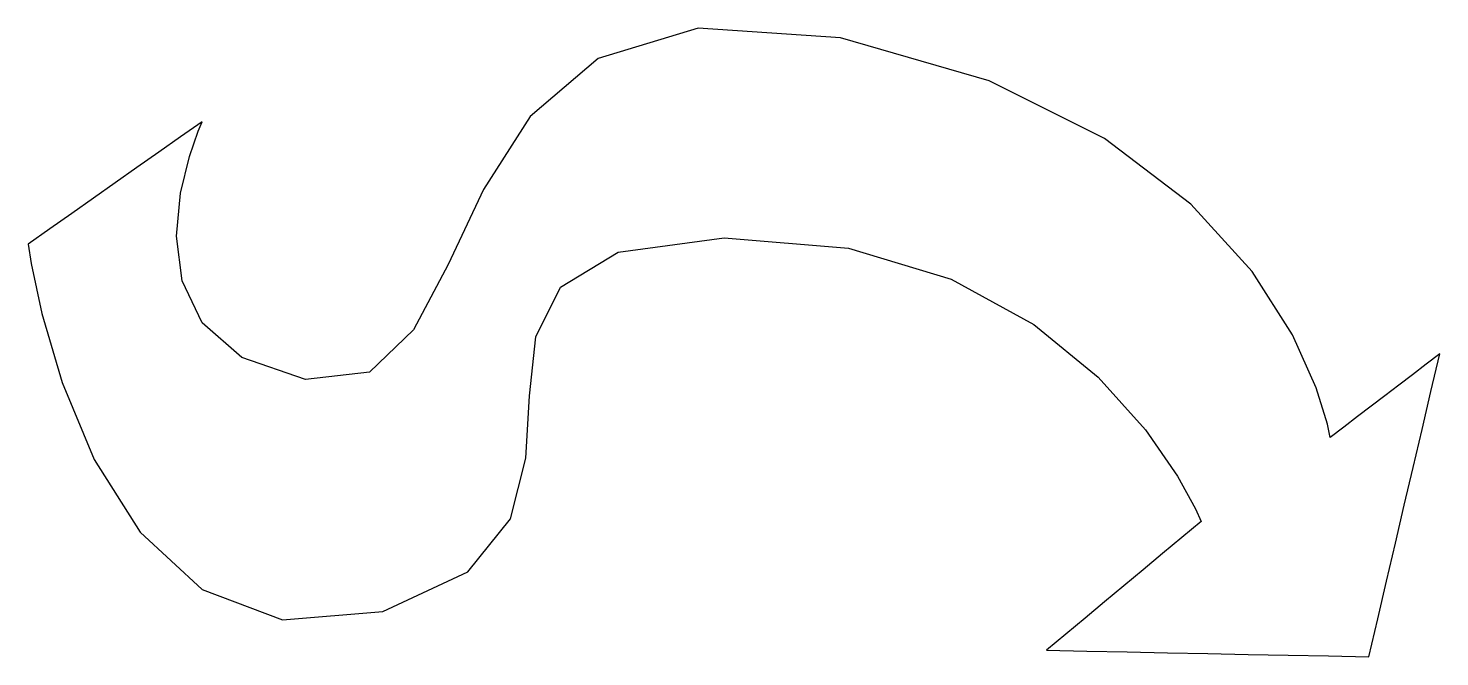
# Model space of a CAD drawing. Extents: x -16.5 to 14.4, y -10.2 to 3.6.
import ezdxf

# ---------------------------------------------------------------- set-up
doc = ezdxf.new("R2010")
doc.units = 0
doc.layers.add('Capa_1', color=7, linetype='CONTINUOUS')

msp = doc.modelspace()

# ---------------------------------------------------------------- linework, layer by layer
at = {"layer": 'Capa_1', "color": 7}
msp.add_lwpolyline([(-16.547325, -1.13144), (-16.479925, -1.553244), (-16.246786, -2.649604), (-15.801502, -4.166939), (-15.097666, -5.851671), (-14.088871, -7.450217), (-12.728711, -8.709001), (-10.970779, -9.374441), (-8.768668, -9.192958), (-6.903558, -8.318413), (-5.966584, -7.155482), (-5.626267, -5.82681), (-5.551132, -4.455049), (-5.409703, -3.162842), (-4.8705, -2.072836), (-3.602049, -1.307677), (-1.272871, -0.99001), (1.450764, -1.216795), (3.703702, -1.902677), (5.519088, -2.89683), (6.930076, -4.048437), (7.969807, -5.206672), (8.671434, -6.220714), (9.0681, -6.939743), (9.192957, -7.212936), (8.768666, -7.566512), (8.344378, -7.920088), (7.920086, -8.273661), (7.495795, -8.627237), (7.071504, -8.980813), (6.647216, -9.334389), (6.222925, -9.687962), (5.798633, -10.041538), (6.682572, -10.059212), (7.566511, -10.076886), (8.450449, -10.094561), (9.334388, -10.112235), (10.218326, -10.129909), (11.102265, -10.147583), (11.986203, -10.165257), (12.870142, -10.182931), (13.064608, -9.352029), (13.259074, -8.521128), (13.45354, -7.690226), (13.648006, -6.859323), (13.842475, -6.02842), (14.036941, -5.19752), (14.231407, -4.366617), (14.425873, -3.535714), (14.125333, -3.765539), (13.824795, -3.995362), (13.524255, -4.225187), (13.223715, -4.455012), (12.923177, -4.684834), (12.622637, -4.914659), (12.3221, -5.144482), (12.021559, -5.374307), (11.959959, -5.078741), (11.714391, -4.282644), (11.193697, -3.121922), (10.306721, -1.732481), (8.962304, -0.250227), (7.069295, 1.188934), (4.536537, 2.4491), (1.272871, 3.394361), (-1.847708, 3.605953), (-4.041808, 2.939132), (-5.536493, 1.669023), (-6.558822, 0.070752), (-7.335859, -1.580555), (-8.094665, -3.009773), (-9.062301, -3.941776), (-10.465829, -4.101436), (-11.862451, -3.614716), (-12.728711, -2.859503), (-13.17068, -1.938549), (-13.294431, -0.954617), (-13.206038, -0.010459), (-13.011571, 0.791162), (-12.817105, 1.347491), (-12.728711, 1.555769), (-13.206038, 1.219872), (-13.683365, 0.883976), (-14.160691, 0.548079), (-14.638018, 0.212183), (-15.115345, -0.123714), (-15.592671, -0.45961), (-16.069998, -0.795507)], close=True, dxfattribs=at)

doc.saveas('drawing.dxf')
